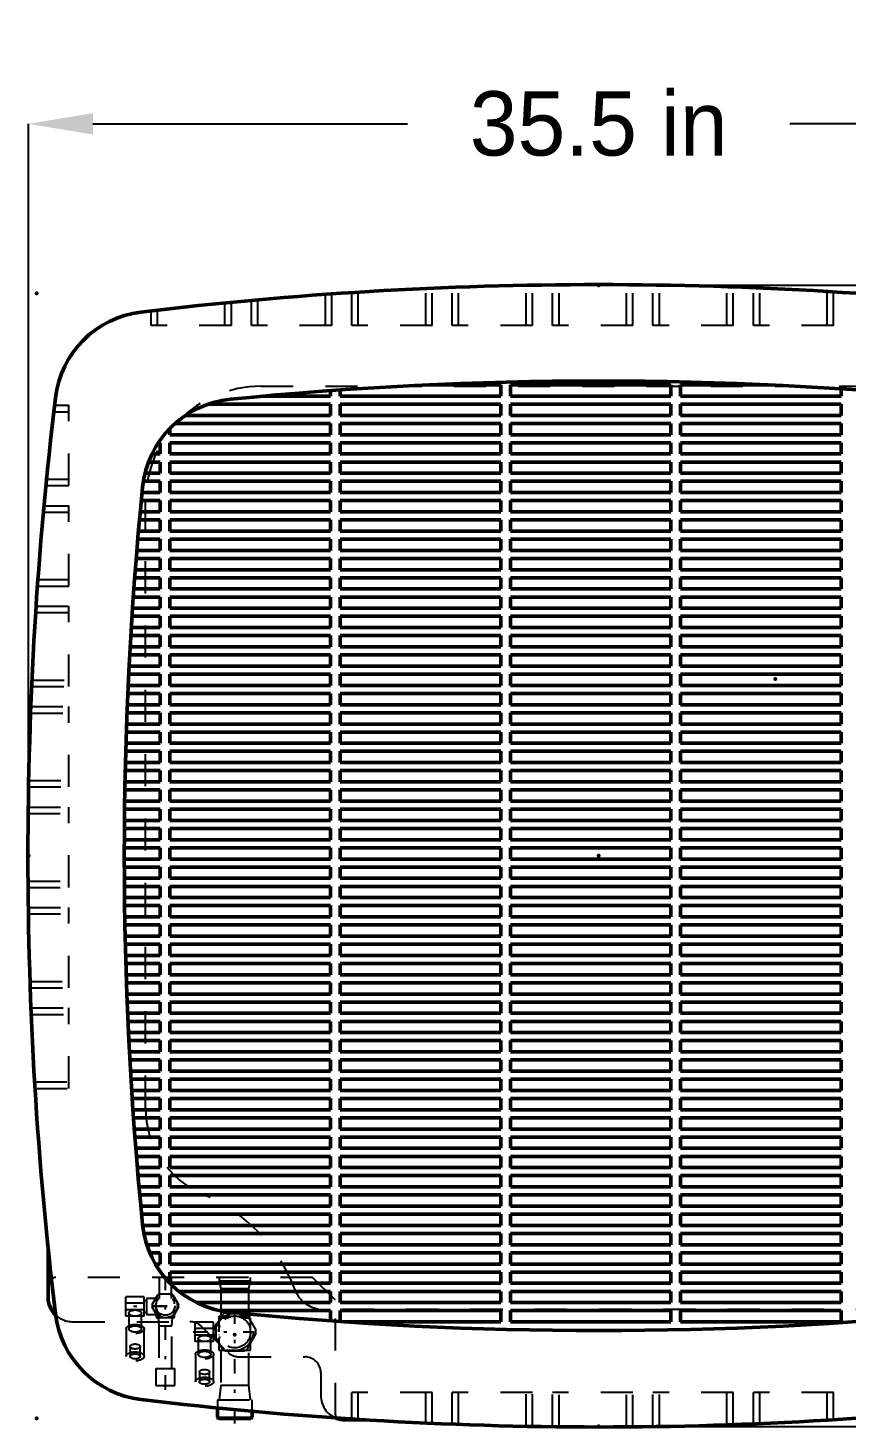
# Model space of a CAD drawing. Header units: inches. Extents: x -0.3 to 43.3, y -0.3 to 43.3.
# Drawn here: x -0.27 to 25.2, y -0.27 to 43.25 of the extents above; entities that cross this region are included whole.
import ezdxf

# ---------------------------------------------------------------- set-up
doc = ezdxf.new("R2010")
doc.units = ezdxf.units.IN
doc.header["$MEASUREMENT"] = 0
doc.linetypes.add('Center', pattern=[1.5, 0.45, -0.5, 0.05, -0.5])
doc.linetypes.add('Dashed', pattern=[2, 1, -1])
for name, color, linetype, lineweight in [('2d ConnectionPoints', 7, 'Continuous', 50), ('AM_0', 7, 'Continuous', 50), ('AM_4', 3, 'Continuous', 25), ('AM_5', 3, 'Continuous', 25), ('AM_7', 7, 'Center', 25), ('AM_9', 6, 'Dashed', 25)]:
    doc.layers.add(name, color=color, linetype=linetype, lineweight=lineweight)
doc.dimstyles.get("Standard").update_dxf_attribs({"dimtxt": 0.18, "dimasz": 0.18, "dimexe": 0.18, "dimexo": 0.0625, "dimgap": 0.09, "dimtad": 0, "dimtih": 1, "dimtoh": 1, "dimdec": 4, "dimzin": 0, "dimdsep": 46, "dimtxsty": 'Standard', "dimcen": 0.09, "dimadec": 0, "dimazin": 0, "dimtfac": 1, "dimtdec": 4, "dimtofl": 0, "dimtmove": 0, "dimatfit": 3, "dimfxl": 1, "dimtolj": 1, "dimtzin": 0, "dimarcsym": 0})

# ---------------------------------------------------------------- blocks, each defined once
blk = doc.blocks.new('*D1')
at = {"layer": 'AM_5', "color": 0, "lineweight": -2}
for p, q in [((-0.25, 17.5), (-0.25, 40.27)), ((1.75, 40.27), (11.547, 40.27)), ((33.25, 40.27), (23.453, 40.27)), ((35.25, 17.5), (35.25, 40.27))]:
    blk.add_line(p, q, dxfattribs=at)
at = {"layer": 'AM_5', "color": 0}
for points in [[(1.75, 40.603), (1.75, 39.937), (-0.25, 40.27)], [(33.25, 39.937), (33.25, 40.603), (35.25, 40.27)]]:
    blk.add_solid(points, dxfattribs=at)
at = {"layer": 'Defpoints', "color": 0}
for p in [(35.25, 40.27), (-0.25, 17.5), (35.25, 17.5)]:
    blk.add_point(p, dxfattribs=at)
at = {"layer": 'AM_5', "color": 0, "insert": (17.5, 40.27), "char_height": 2, "attachment_point": 5}
blk.add_mtext('\\A1;35.5 in', dxfattribs=at)
blk = doc.blocks.new('*D2')
at = {"layer": 'AM_5', "color": 0, "lineweight": -2}
for p, q in [((17.5, 35.25), (40.27, 35.25)), ((40.27, 33.25), (40.27, 23.453)), ((40.27, 1.75), (40.27, 11.547)), ((17.5, -0.25), (40.27, -0.25))]:
    blk.add_line(p, q, dxfattribs=at)
at = {"layer": 'AM_5', "color": 0}
for points in [[(40.603, 33.25), (39.937, 33.25), (40.27, 35.25)], [(39.937, 1.75), (40.603, 1.75), (40.27, -0.25)]]:
    blk.add_solid(points, dxfattribs=at)
at = {"layer": 'Defpoints', "color": 0}
for p in [(17.5, 35.25), (40.27, 35.25), (17.5, -0.25)]:
    blk.add_point(p, dxfattribs=at)
at = {"layer": 'AM_5', "color": 0, "insert": (40.27, 17.5), "char_height": 2, "attachment_point": 5, "rotation": 90}
blk.add_mtext('\\A1;35.5 in', dxfattribs=at)

msp = doc.modelspace()

# ---------------------------------------------------------------- linework, layer by layer
at = {"layer": '2d ConnectionPoints'}
for p in [(0, 35), (17.5, 35.25), (23, 23), (-0.25, 17.5), (17.5, 17.5), (17.5, 17.5), (6.167, 2.6), (0, 0), (17.5, -0.25)]:
    msp.add_point(p, dxfattribs=at)
at = {"layer": 'AM_0'}
for p, q in [((7.06476, 31.8), (9.15, 31.8)), ((9.15, 31.8), (9.15, 31.96929)), ((9.45, 31.99053), (9.45, 31.8)), ((9.45, 31.8), (14.45, 31.8)), ((14.45, 32.15), (12.22318, 32.15)), ((14.45, 31.8), (14.45, 32.15)), ((14.75, 32.15), (14.75, 31.8)), ((19.75, 32.15), (14.75, 32.15)), ((14.75, 31.8), (19.75, 31.8)), ((19.75, 31.8), (19.75, 32.15)), ((22.77682, 32.15), (20.05, 32.15)), ((20.05, 32.15), (20.05, 31.8)), ((20.05, 31.8), (25.05, 31.8)), ((25.05, 31.8), (25.05, 32.02421)), ((9.15, 31.55), (5.33755, 31.55)), ((9.15, 31.2), (9.15, 31.55)), ((9.45, 31.55), (9.45, 31.2)), ((14.45, 31.55), (9.45, 31.55)), ((14.45, 31.2), (14.45, 31.55)), ((14.75, 31.55), (14.75, 31.2)), ((19.75, 31.55), (14.75, 31.55)), ((19.75, 31.2), (19.75, 31.55)), ((20.05, 31.55), (20.05, 31.2)), ((25.05, 31.55), (20.05, 31.55)), ((25.05, 31.2), (25.05, 31.55)), ((9.15, 30.95), (4.31049, 30.95)), ((4.63402, 31.2), (9.15, 31.2)), ((9.15, 30.6), (9.15, 30.95)), ((9.45, 31.2), (14.45, 31.2)), ((9.45, 30.95), (9.45, 30.6)), ((14.45, 30.95), (9.45, 30.95)), ((14.45, 30.6), (14.45, 30.95)), ((14.75, 31.2), (19.75, 31.2)), ((14.75, 30.95), (14.75, 30.6)), ((19.75, 30.95), (14.75, 30.95)), ((19.75, 30.6), (19.75, 30.95)), ((20.05, 31.2), (25.05, 31.2)), ((20.05, 30.95), (20.05, 30.6)), ((25.05, 30.95), (20.05, 30.95)), ((25.05, 30.6), (25.05, 30.95)), ((4.15, 30.79705), (4.15, 30.6)), ((4.15, 30.6), (9.15, 30.6)), ((9.45, 30.6), (14.45, 30.6)), ((14.75, 30.6), (19.75, 30.6)), ((20.05, 30.6), (25.05, 30.6)), ((3.85, 30.35), (3.78935, 30.35)), ((3.85, 30), (3.85, 30.35)), ((4.15, 30.35), (4.15, 30)), ((9.15, 30.35), (4.15, 30.35)), ((9.15, 30), (9.15, 30.35)), ((9.45, 30.35), (9.45, 30)), ((14.45, 30.35), (9.45, 30.35)), ((14.45, 30), (14.45, 30.35)), ((14.75, 30.35), (14.75, 30)), ((19.75, 30.35), (14.75, 30.35)), ((19.75, 30), (19.75, 30.35)), ((20.05, 30.35), (20.05, 30)), ((25.05, 30.35), (20.05, 30.35)), ((25.05, 30), (25.05, 30.35)), ((3.85, 29.75), (3.48173, 29.75)), ((3.58969, 30), (3.85, 30)), ((3.85, 29.4), (3.85, 29.75)), ((4.15, 30), (9.15, 30)), ((4.15, 29.75), (4.15, 29.4)), ((9.15, 29.75), (4.15, 29.75)), ((9.15, 29.4), (9.15, 29.75)), ((9.45, 30), (14.45, 30)), ((9.45, 29.75), (9.45, 29.4)), ((14.45, 29.75), (9.45, 29.75)), ((14.45, 29.4), (14.45, 29.75)), ((14.75, 30), (19.75, 30)), ((14.75, 29.75), (14.75, 29.4)), ((19.75, 29.75), (14.75, 29.75)), ((19.75, 29.4), (19.75, 29.75)), ((20.05, 30), (25.05, 30)), ((20.05, 29.75), (20.05, 29.4)), ((25.05, 29.75), (20.05, 29.75)), ((25.05, 29.4), (25.05, 29.75)), ((3.37237, 29.4), (3.85, 29.4)), ((4.15, 29.4), (9.15, 29.4)), ((9.45, 29.4), (14.45, 29.4)), ((14.75, 29.4), (19.75, 29.4)), ((20.05, 29.4), (25.05, 29.4)), ((3.28132, 28.8), (3.85, 28.8)), ((3.85, 29.15), (3.32147, 29.15)), ((3.85, 28.8), (3.85, 29.15)), ((4.15, 29.15), (4.15, 28.8)), ((9.15, 29.15), (4.15, 29.15)), ((4.15, 28.8), (9.15, 28.8)), ((9.15, 28.8), (9.15, 29.15)), ((9.45, 29.15), (9.45, 28.8)), ((14.45, 29.15), (9.45, 29.15)), ((9.45, 28.8), (14.45, 28.8)), ((14.45, 28.8), (14.45, 29.15)), ((14.75, 29.15), (14.75, 28.8)), ((19.75, 29.15), (14.75, 29.15)), ((14.75, 28.8), (19.75, 28.8)), ((19.75, 28.8), (19.75, 29.15)), ((20.05, 29.15), (20.05, 28.8)), ((25.05, 29.15), (20.05, 29.15)), ((20.05, 28.8), (25.05, 28.8)), ((25.05, 28.8), (25.05, 29.15)), ((3.85, 28.55), (3.25714, 28.55)), ((3.85, 28.2), (3.85, 28.55)), ((4.15, 28.55), (4.15, 28.2)), ((9.15, 28.55), (4.15, 28.55)), ((9.15, 28.2), (9.15, 28.55)), ((9.45, 28.55), (9.45, 28.2)), ((14.45, 28.55), (9.45, 28.55)), ((14.45, 28.2), (14.45, 28.55)), ((14.75, 28.55), (14.75, 28.2)), ((19.75, 28.55), (14.75, 28.55)), ((19.75, 28.2), (19.75, 28.55)), ((20.05, 28.55), (20.05, 28.2)), ((25.05, 28.55), (20.05, 28.55)), ((25.05, 28.2), (25.05, 28.55)), ((3.85, 27.95), (3.20133, 27.95)), ((3.2242, 28.2), (3.85, 28.2)), ((3.85, 27.6), (3.85, 27.95)), ((4.15, 28.2), (9.15, 28.2)), ((4.15, 27.95), (4.15, 27.6)), ((9.15, 27.95), (4.15, 27.95)), ((9.15, 27.6), (9.15, 27.95)), ((9.45, 28.2), (14.45, 28.2)), ((9.45, 27.95), (9.45, 27.6)), ((14.45, 27.95), (9.45, 27.95)), ((14.45, 27.6), (14.45, 27.95)), ((14.75, 28.2), (19.75, 28.2)), ((14.75, 27.95), (14.75, 27.6)), ((19.75, 27.95), (14.75, 27.95)), ((19.75, 27.6), (19.75, 27.95)), ((20.05, 28.2), (25.05, 28.2)), ((20.05, 27.95), (20.05, 27.6)), ((25.05, 27.95), (20.05, 27.95)), ((25.05, 27.6), (25.05, 27.95)), ((3.17023, 27.6), (3.85, 27.6)), ((4.15, 27.6), (9.15, 27.6)), ((9.45, 27.6), (14.45, 27.6)), ((14.75, 27.6), (19.75, 27.6)), ((20.05, 27.6), (25.05, 27.6)), ((3.11939, 27), (3.85, 27)), ((3.85, 27.35), (3.14867, 27.35)), ((3.85, 27), (3.85, 27.35)), ((4.15, 27.35), (4.15, 27)), ((9.15, 27.35), (4.15, 27.35)), ((4.15, 27), (9.15, 27)), ((9.15, 27), (9.15, 27.35)), ((9.45, 27.35), (9.45, 27)), ((14.45, 27.35), (9.45, 27.35)), ((9.45, 27), (14.45, 27)), ((14.45, 27), (14.45, 27.35)), ((14.75, 27.35), (14.75, 27)), ((19.75, 27.35), (14.75, 27.35)), ((14.75, 27), (19.75, 27)), ((19.75, 27), (19.75, 27.35)), ((20.05, 27.35), (20.05, 27)), ((25.05, 27.35), (20.05, 27.35)), ((20.05, 27), (25.05, 27)), ((25.05, 27), (25.05, 27.35)), ((3.85, 26.75), (3.09914, 26.75)), ((3.85, 26.4), (3.85, 26.75)), ((4.15, 26.75), (4.15, 26.4)), ((9.15, 26.75), (4.15, 26.75)), ((9.15, 26.4), (9.15, 26.75)), ((9.45, 26.75), (9.45, 26.4)), ((14.45, 26.75), (9.45, 26.75)), ((14.45, 26.4), (14.45, 26.75)), ((14.75, 26.75), (14.75, 26.4)), ((19.75, 26.75), (14.75, 26.75)), ((19.75, 26.4), (19.75, 26.75)), ((20.05, 26.75), (20.05, 26.4)), ((25.05, 26.75), (20.05, 26.75)), ((25.05, 26.4), (25.05, 26.75)), ((3.85, 26.15), (3.05274, 26.15)), ((3.07169, 26.4), (3.85, 26.4)), ((3.85, 25.8), (3.85, 26.15)), ((4.15, 26.4), (9.15, 26.4)), ((4.15, 26.15), (4.15, 25.8)), ((9.15, 26.15), (4.15, 26.15)), ((9.15, 25.8), (9.15, 26.15)), ((9.45, 26.4), (14.45, 26.4)), ((9.45, 26.15), (9.45, 25.8)), ((14.45, 26.15), (9.45, 26.15)), ((14.45, 25.8), (14.45, 26.15)), ((14.75, 26.4), (19.75, 26.4)), ((14.75, 26.15), (14.75, 25.8)), ((19.75, 26.15), (14.75, 26.15)), ((19.75, 25.8), (19.75, 26.15)), ((20.05, 26.4), (25.05, 26.4)), ((20.05, 26.15), (20.05, 25.8)), ((25.05, 26.15), (20.05, 26.15)), ((25.05, 25.8), (25.05, 26.15)), ((3.02712, 25.8), (3.85, 25.8)), ((4.15, 25.8), (9.15, 25.8)), ((9.45, 25.8), (14.45, 25.8)), ((14.75, 25.8), (19.75, 25.8)), ((20.05, 25.8), (25.05, 25.8)), ((3.85, 25.55), (3.00947, 25.55)), ((3.85, 25.2), (3.85, 25.55)), ((4.15, 25.55), (4.15, 25.2)), ((9.15, 25.55), (4.15, 25.55)), ((9.15, 25.2), (9.15, 25.55)), ((9.45, 25.55), (9.45, 25.2)), ((14.45, 25.55), (9.45, 25.55)), ((14.45, 25.2), (14.45, 25.55)), ((14.75, 25.55), (14.75, 25.2)), ((19.75, 25.55), (14.75, 25.55)), ((19.75, 25.2), (19.75, 25.55)), ((20.05, 25.55), (20.05, 25.2)), ((25.05, 25.55), (20.05, 25.55)), ((25.05, 25.2), (25.05, 25.55)), ((3.85, 24.95), (2.96932, 24.95)), ((2.98567, 25.2), (3.85, 25.2)), ((3.85, 24.6), (3.85, 24.95)), ((4.15, 25.2), (9.15, 25.2)), ((4.15, 24.95), (4.15, 24.6)), ((9.15, 24.95), (4.15, 24.95)), ((9.15, 24.6), (9.15, 24.95)), ((9.45, 25.2), (14.45, 25.2)), ((9.45, 24.95), (9.45, 24.6)), ((14.45, 24.95), (9.45, 24.95)), ((14.45, 24.6), (14.45, 24.95)), ((14.75, 25.2), (19.75, 25.2)), ((14.75, 24.95), (14.75, 24.6)), ((19.75, 24.95), (14.75, 24.95)), ((19.75, 24.6), (19.75, 24.95)), ((20.05, 25.2), (25.05, 25.2)), ((20.05, 24.95), (20.05, 24.6)), ((25.05, 24.95), (20.05, 24.95)), ((25.05, 24.6), (25.05, 24.95)), ((2.94734, 24.6), (3.85, 24.6)), ((4.15, 24.6), (9.15, 24.6)), ((9.45, 24.6), (14.45, 24.6)), ((14.75, 24.6), (19.75, 24.6)), ((20.05, 24.6), (25.05, 24.6)), ((2.91213, 24), (3.85, 24)), ((3.85, 24.35), (2.93229, 24.35)), ((3.85, 24), (3.85, 24.35)), ((4.15, 24.35), (4.15, 24)), ((9.15, 24.35), (4.15, 24.35)), ((4.15, 24), (9.15, 24)), ((9.15, 24), (9.15, 24.35)), ((9.45, 24.35), (9.45, 24)), ((14.45, 24.35), (9.45, 24.35)), ((9.45, 24), (14.45, 24)), ((14.45, 24), (14.45, 24.35)), ((14.75, 24.35), (14.75, 24)), ((19.75, 24.35), (14.75, 24.35)), ((14.75, 24), (19.75, 24)), ((19.75, 24), (19.75, 24.35)), ((20.05, 24.35), (20.05, 24)), ((25.05, 24.35), (20.05, 24.35)), ((20.05, 24), (25.05, 24)), ((25.05, 24), (25.05, 24.35)), ((3.85, 23.75), (2.89838, 23.75)), ((3.85, 23.4), (3.85, 23.75)), ((4.15, 23.75), (4.15, 23.4)), ((9.15, 23.75), (4.15, 23.75)), ((9.15, 23.4), (9.15, 23.75)), ((9.45, 23.75), (9.45, 23.4)), ((14.45, 23.75), (9.45, 23.75)), ((14.45, 23.4), (14.45, 23.75)), ((14.75, 23.75), (14.75, 23.4)), ((19.75, 23.75), (14.75, 23.75)), ((19.75, 23.4), (19.75, 23.75)), ((20.05, 23.75), (20.05, 23.4)), ((25.05, 23.75), (20.05, 23.75)), ((25.05, 23.4), (25.05, 23.75)), ((3.85, 23.15), (2.86758, 23.15)), ((2.88004, 23.4), (3.85, 23.4)), ((3.85, 22.8), (3.85, 23.15)), ((4.15, 23.4), (9.15, 23.4)), ((4.15, 23.15), (4.15, 22.8)), ((9.15, 23.15), (4.15, 23.15)), ((9.15, 22.8), (9.15, 23.15)), ((9.45, 23.4), (14.45, 23.4)), ((9.45, 23.15), (9.45, 22.8)), ((14.45, 23.15), (9.45, 23.15)), ((14.45, 22.8), (14.45, 23.15)), ((14.75, 23.4), (19.75, 23.4)), ((14.75, 23.15), (14.75, 22.8)), ((19.75, 23.15), (14.75, 23.15)), ((19.75, 22.8), (19.75, 23.15)), ((20.05, 23.4), (25.05, 23.4)), ((20.05, 23.15), (20.05, 22.8)), ((25.05, 23.15), (20.05, 23.15)), ((25.05, 22.8), (25.05, 23.15)), ((2.85106, 22.8), (3.85, 22.8)), ((4.15, 22.8), (9.15, 22.8)), ((9.45, 22.8), (14.45, 22.8)), ((14.75, 22.8), (19.75, 22.8)), ((20.05, 22.8), (25.05, 22.8)), ((2.82519, 22.2), (3.85, 22.2)), ((3.85, 22.55), (2.8399, 22.55)), ((3.85, 22.2), (3.85, 22.55)), ((4.15, 22.55), (4.15, 22.2)), ((9.15, 22.55), (4.15, 22.55)), ((4.15, 22.2), (9.15, 22.2)), ((9.15, 22.2), (9.15, 22.55)), ((9.45, 22.55), (9.45, 22.2)), ((14.45, 22.55), (9.45, 22.55)), ((9.45, 22.2), (14.45, 22.2)), ((14.45, 22.2), (14.45, 22.55)), ((14.75, 22.55), (14.75, 22.2)), ((19.75, 22.55), (14.75, 22.55)), ((14.75, 22.2), (19.75, 22.2)), ((19.75, 22.2), (19.75, 22.55)), ((20.05, 22.55), (20.05, 22.2)), ((25.05, 22.55), (20.05, 22.55)), ((20.05, 22.2), (25.05, 22.2)), ((25.05, 22.2), (25.05, 22.55)), ((3.85, 21.95), (2.81533, 21.95)), ((3.85, 21.6), (3.85, 21.95)), ((4.15, 21.95), (4.15, 21.6)), ((9.15, 21.95), (4.15, 21.95)), ((9.15, 21.6), (9.15, 21.95)), ((9.45, 21.95), (9.45, 21.6)), ((14.45, 21.95), (9.45, 21.95)), ((14.45, 21.6), (14.45, 21.95)), ((14.75, 21.95), (14.75, 21.6)), ((19.75, 21.95), (14.75, 21.95)), ((19.75, 21.6), (19.75, 21.95)), ((20.05, 21.95), (20.05, 21.6)), ((25.05, 21.95), (20.05, 21.95)), ((25.05, 21.6), (25.05, 21.95)), ((3.85, 21.35), (2.79386, 21.35)), ((2.80243, 21.6), (3.85, 21.6)), ((3.85, 21), (3.85, 21.35)), ((4.15, 21.6), (9.15, 21.6)), ((4.15, 21.35), (4.15, 21)), ((9.15, 21.35), (4.15, 21.35)), ((9.15, 21), (9.15, 21.35)), ((9.45, 21.6), (14.45, 21.6)), ((9.45, 21.35), (9.45, 21)), ((14.45, 21.35), (9.45, 21.35)), ((14.45, 21), (14.45, 21.35)), ((14.75, 21.6), (19.75, 21.6)), ((14.75, 21.35), (14.75, 21)), ((19.75, 21.35), (14.75, 21.35)), ((19.75, 21), (19.75, 21.35)), ((20.05, 21.6), (25.05, 21.6)), ((20.05, 21.35), (20.05, 21)), ((25.05, 21.35), (20.05, 21.35)), ((25.05, 21), (25.05, 21.35)), ((2.78278, 21), (3.85, 21)), ((4.15, 21), (9.15, 21)), ((9.45, 21), (14.45, 21)), ((14.75, 21), (19.75, 21)), ((20.05, 21), (25.05, 21)), ((3.85, 20.75), (2.77551, 20.75)), ((3.85, 20.4), (3.85, 20.75)), ((4.15, 20.75), (4.15, 20.4)), ((9.15, 20.75), (4.15, 20.75)), ((9.15, 20.4), (9.15, 20.75)), ((9.45, 20.75), (9.45, 20.4)), ((14.45, 20.75), (9.45, 20.75)), ((14.45, 20.4), (14.45, 20.75)), ((14.75, 20.75), (14.75, 20.4)), ((19.75, 20.75), (14.75, 20.75)), ((19.75, 20.4), (19.75, 20.75)), ((20.05, 20.75), (20.05, 20.4)), ((25.05, 20.75), (20.05, 20.75)), ((25.05, 20.4), (25.05, 20.75)), ((3.85, 20.15), (2.76025, 20.15)), ((2.76623, 20.4), (3.85, 20.4)), ((3.85, 19.8), (3.85, 20.15)), ((4.15, 20.4), (9.15, 20.4)), ((4.15, 20.15), (4.15, 19.8)), ((9.15, 20.15), (4.15, 20.15)), ((9.15, 19.8), (9.15, 20.15)), ((9.45, 20.4), (14.45, 20.4)), ((9.45, 20.15), (9.45, 19.8)), ((14.45, 20.15), (9.45, 20.15)), ((14.45, 19.8), (14.45, 20.15)), ((14.75, 20.4), (19.75, 20.4)), ((14.75, 20.15), (14.75, 19.8)), ((19.75, 20.15), (14.75, 20.15)), ((19.75, 19.8), (19.75, 20.15)), ((20.05, 20.4), (25.05, 20.4)), ((20.05, 20.15), (20.05, 19.8)), ((25.05, 20.15), (20.05, 20.15)), ((25.05, 19.8), (25.05, 20.15)), ((2.75279, 19.8), (3.85, 19.8)), ((4.15, 19.8), (9.15, 19.8)), ((9.45, 19.8), (14.45, 19.8)), ((14.75, 19.8), (19.75, 19.8)), ((20.05, 19.8), (25.05, 19.8)), ((2.74245, 19.2), (3.85, 19.2)), ((3.85, 19.55), (2.7481, 19.55)), ((3.85, 19.2), (3.85, 19.55)), ((4.15, 19.55), (4.15, 19.2)), ((9.15, 19.55), (4.15, 19.55)), ((4.15, 19.2), (9.15, 19.2)), ((9.15, 19.2), (9.15, 19.55)), ((9.45, 19.55), (9.45, 19.2)), ((14.45, 19.55), (9.45, 19.55)), ((9.45, 19.2), (14.45, 19.2)), ((14.45, 19.2), (14.45, 19.55)), ((14.75, 19.55), (14.75, 19.2)), ((19.75, 19.55), (14.75, 19.55)), ((14.75, 19.2), (19.75, 19.2)), ((19.75, 19.2), (19.75, 19.55)), ((20.05, 19.55), (20.05, 19.2)), ((25.05, 19.55), (20.05, 19.55)), ((20.05, 19.2), (25.05, 19.2)), ((25.05, 19.2), (25.05, 19.55)), ((3.85, 18.95), (2.73906, 18.95)), ((3.85, 18.6), (3.85, 18.95)), ((4.15, 18.95), (4.15, 18.6)), ((9.15, 18.95), (4.15, 18.95)), ((9.15, 18.6), (9.15, 18.95)), ((9.45, 18.95), (9.45, 18.6)), ((14.45, 18.95), (9.45, 18.95)), ((14.45, 18.6), (14.45, 18.95)), ((14.75, 18.95), (14.75, 18.6)), ((19.75, 18.95), (14.75, 18.95)), ((19.75, 18.6), (19.75, 18.95)), ((20.05, 18.95), (20.05, 18.6)), ((25.05, 18.95), (20.05, 18.95)), ((25.05, 18.6), (25.05, 18.95)), ((3.85, 18.35), (2.73311, 18.35)), ((2.73521, 18.6), (3.85, 18.6)), ((3.85, 18), (3.85, 18.35)), ((4.15, 18.6), (9.15, 18.6)), ((4.15, 18.35), (4.15, 18)), ((9.15, 18.35), (4.15, 18.35)), ((9.15, 18), (9.15, 18.35)), ((9.45, 18.6), (14.45, 18.6)), ((9.45, 18.35), (9.45, 18)), ((14.45, 18.35), (9.45, 18.35)), ((14.45, 18), (14.45, 18.35)), ((14.75, 18.6), (19.75, 18.6)), ((14.75, 18.35), (14.75, 18)), ((19.75, 18.35), (14.75, 18.35)), ((19.75, 18), (19.75, 18.35)), ((20.05, 18.6), (25.05, 18.6)), ((20.05, 18.35), (20.05, 18)), ((25.05, 18.35), (20.05, 18.35)), ((25.05, 18), (25.05, 18.35)), ((2.73108, 18), (3.85, 18)), ((4.15, 18), (9.15, 18)), ((9.45, 18), (14.45, 18)), ((14.75, 18), (19.75, 18)), ((20.05, 18), (25.05, 18)), ((3.85, 17.75), (2.73027, 17.75)), ((3.85, 17.4), (3.85, 17.75)), ((4.15, 17.75), (4.15, 17.4)), ((9.15, 17.75), (4.15, 17.75)), ((9.15, 17.4), (9.15, 17.75)), ((9.45, 17.75), (9.45, 17.4)), ((14.45, 17.75), (9.45, 17.75)), ((14.45, 17.4), (14.45, 17.75)), ((14.75, 17.75), (14.75, 17.4)), ((19.75, 17.75), (14.75, 17.75)), ((19.75, 17.4), (19.75, 17.75)), ((20.05, 17.75), (20.05, 17.4)), ((25.05, 17.75), (20.05, 17.75)), ((25.05, 17.4), (25.05, 17.75)), ((2.73004, 17.4), (3.85, 17.4)), ((3.85, 17.15), (2.73053, 17.15)), ((3.85, 16.8), (3.85, 17.15)), ((4.15, 17.4), (9.15, 17.4)), ((4.15, 17.15), (4.15, 16.8)), ((9.15, 17.15), (4.15, 17.15)), ((9.15, 16.8), (9.15, 17.15)), ((9.45, 17.4), (14.45, 17.4)), ((9.45, 17.15), (9.45, 16.8)), ((14.45, 17.15), (9.45, 17.15)), ((14.45, 16.8), (14.45, 17.15)), ((14.75, 17.4), (19.75, 17.4)), ((14.75, 17.15), (14.75, 16.8)), ((19.75, 17.15), (14.75, 17.15)), ((19.75, 16.8), (19.75, 17.15)), ((20.05, 17.4), (25.05, 17.4)), ((20.05, 17.15), (20.05, 16.8)), ((25.05, 17.15), (20.05, 17.15)), ((25.05, 16.8), (25.05, 17.15)), ((2.73211, 16.8), (3.85, 16.8)), ((3.85, 16.55), (2.73389, 16.55)), ((3.85, 16.2), (3.85, 16.55)), ((4.15, 16.8), (9.15, 16.8)), ((4.15, 16.55), (4.15, 16.2)), ((9.15, 16.55), (4.15, 16.55)), ((9.15, 16.2), (9.15, 16.55)), ((9.45, 16.8), (14.45, 16.8)), ((9.45, 16.55), (9.45, 16.2)), ((14.45, 16.55), (9.45, 16.55)), ((14.45, 16.2), (14.45, 16.55)), ((14.75, 16.8), (19.75, 16.8)), ((19.75, 16.55), (14.75, 16.55)), ((14.75, 16.55), (14.75, 16.2)), ((19.75, 16.2), (19.75, 16.55)), ((20.05, 16.8), (25.05, 16.8)), ((20.05, 16.55), (20.05, 16.2)), ((25.05, 16.55), (20.05, 16.55)), ((25.05, 16.2), (25.05, 16.55)), ((2.73728, 16.2), (3.85, 16.2)), ((4.15, 16.2), (9.15, 16.2)), ((9.45, 16.2), (14.45, 16.2)), ((14.75, 16.2), (19.75, 16.2)), ((20.05, 16.2), (25.05, 16.2)), ((3.85, 15.95), (2.74035, 15.95)), ((3.85, 15.6), (3.85, 15.95)), ((4.15, 15.95), (4.15, 15.6)), ((9.15, 15.95), (4.15, 15.95)), ((9.15, 15.6), (9.15, 15.95)), ((9.45, 15.95), (9.45, 15.6)), ((14.45, 15.95), (9.45, 15.95)), ((14.45, 15.6), (14.45, 15.95)), ((19.75, 15.95), (14.75, 15.95)), ((14.75, 15.95), (14.75, 15.6)), ((19.75, 15.6), (19.75, 15.95)), ((20.05, 15.95), (20.05, 15.6)), ((25.05, 15.95), (20.05, 15.95)), ((25.05, 15.6), (25.05, 15.95)), ((2.74555, 15.6), (3.85, 15.6)), ((3.85, 15.35), (2.74991, 15.35)), ((3.85, 15), (3.85, 15.35)), ((4.15, 15.6), (9.15, 15.6)), ((4.15, 15.35), (4.15, 15)), ((9.15, 15.35), (4.15, 15.35)), ((9.15, 15), (9.15, 15.35)), ((9.45, 15.6), (14.45, 15.6)), ((9.45, 15.35), (9.45, 15)), ((14.45, 15.35), (9.45, 15.35)), ((14.45, 15), (14.45, 15.35)), ((14.75, 15.6), (19.75, 15.6)), ((19.75, 15.35), (14.75, 15.35)), ((14.75, 15.35), (14.75, 15)), ((19.75, 15), (19.75, 15.35)), ((20.05, 15.6), (25.05, 15.6)), ((20.05, 15.35), (20.05, 15)), ((25.05, 15.35), (20.05, 15.35)), ((25.05, 15), (25.05, 15.35)), ((2.75692, 15), (3.85, 15)), ((4.15, 15), (9.15, 15)), ((9.45, 15), (14.45, 15)), ((14.75, 15), (19.75, 15)), ((20.05, 15), (25.05, 15)), ((3.85, 14.75), (2.76258, 14.75)), ((2.7714, 14.4), (3.85, 14.4)), ((3.85, 14.4), (3.85, 14.75)), ((4.15, 14.75), (4.15, 14.4)), ((9.15, 14.75), (4.15, 14.75)), ((4.15, 14.4), (9.15, 14.4)), ((9.15, 14.4), (9.15, 14.75)), ((9.45, 14.75), (9.45, 14.4)), ((14.45, 14.75), (9.45, 14.75)), ((9.45, 14.4), (14.45, 14.4)), ((14.45, 14.4), (14.45, 14.75)), ((19.75, 14.75), (14.75, 14.75)), ((14.75, 14.75), (14.75, 14.4)), ((14.75, 14.4), (19.75, 14.4)), ((19.75, 14.4), (19.75, 14.75)), ((20.05, 14.75), (20.05, 14.4)), ((25.05, 14.75), (20.05, 14.75)), ((20.05, 14.4), (25.05, 14.4)), ((25.05, 14.4), (25.05, 14.75)), ((3.85, 14.15), (2.77835, 14.15)), ((3.85, 13.8), (3.85, 14.15)), ((4.15, 14.15), (4.15, 13.8)), ((9.15, 14.15), (4.15, 14.15)), ((9.15, 13.8), (9.15, 14.15)), ((9.45, 14.15), (9.45, 13.8)), ((14.45, 14.15), (9.45, 14.15)), ((14.45, 13.8), (14.45, 14.15)), ((19.75, 14.15), (14.75, 14.15)), ((14.75, 14.15), (14.75, 13.8)), ((19.75, 13.8), (19.75, 14.15)), ((20.05, 14.15), (20.05, 13.8)), ((25.05, 14.15), (20.05, 14.15)), ((25.05, 13.8), (25.05, 14.15)), ((2.78898, 13.8), (3.85, 13.8)), ((3.85, 13.55), (2.79723, 13.55)), ((3.85, 13.2), (3.85, 13.55)), ((4.15, 13.8), (9.15, 13.8)), ((4.15, 13.55), (4.15, 13.2)), ((9.15, 13.55), (4.15, 13.55)), ((9.15, 13.2), (9.15, 13.55)), ((9.45, 13.8), (14.45, 13.8)), ((9.45, 13.55), (9.45, 13.2)), ((14.45, 13.55), (9.45, 13.55)), ((14.45, 13.2), (14.45, 13.55)), ((14.75, 13.8), (19.75, 13.8)), ((19.75, 13.55), (14.75, 13.55)), ((14.75, 13.55), (14.75, 13.2)), ((19.75, 13.2), (19.75, 13.55)), ((20.05, 13.8), (25.05, 13.8)), ((20.05, 13.55), (20.05, 13.2)), ((25.05, 13.55), (20.05, 13.55)), ((25.05, 13.2), (25.05, 13.55)), ((2.80967, 13.2), (3.85, 13.2)), ((4.15, 13.2), (9.15, 13.2)), ((9.45, 13.2), (14.45, 13.2)), ((14.75, 13.2), (19.75, 13.2)), ((20.05, 13.2), (25.05, 13.2)), ((3.85, 12.95), (2.81921, 12.95)), ((3.85, 12.6), (3.85, 12.95)), ((4.15, 12.95), (4.15, 12.6)), ((9.15, 12.95), (4.15, 12.95)), ((9.15, 12.6), (9.15, 12.95)), ((9.45, 12.95), (9.45, 12.6)), ((14.45, 12.95), (9.45, 12.95)), ((14.45, 12.6), (14.45, 12.95)), ((19.75, 12.95), (14.75, 12.95)), ((14.75, 12.95), (14.75, 12.6)), ((19.75, 12.6), (19.75, 12.95)), ((20.05, 12.95), (20.05, 12.6)), ((25.05, 12.95), (20.05, 12.95)), ((25.05, 12.6), (25.05, 12.95)), ((2.83347, 12.6), (3.85, 12.6)), ((3.85, 12.35), (2.8443, 12.35)), ((3.85, 12), (3.85, 12.35)), ((4.15, 12.6), (9.15, 12.6)), ((4.15, 12.35), (4.15, 12)), ((9.15, 12.35), (4.15, 12.35)), ((9.15, 12), (9.15, 12.35)), ((9.45, 12.6), (14.45, 12.6)), ((9.45, 12.35), (9.45, 12)), ((14.45, 12.35), (9.45, 12.35)), ((14.45, 12), (14.45, 12.35)), ((14.75, 12.6), (19.75, 12.6)), ((19.75, 12.35), (14.75, 12.35)), ((14.75, 12.35), (14.75, 12)), ((19.75, 12), (19.75, 12.35)), ((20.05, 12.6), (25.05, 12.6)), ((20.05, 12.35), (20.05, 12)), ((25.05, 12.35), (20.05, 12.35)), ((25.05, 12), (25.05, 12.35)), ((2.86037, 12), (3.85, 12)), ((4.15, 12), (9.15, 12)), ((9.45, 12), (14.45, 12)), ((14.75, 12), (19.75, 12)), ((20.05, 12), (25.05, 12)), ((3.85, 11.75), (2.8725, 11.75)), ((2.89039, 11.4), (3.85, 11.4)), ((3.85, 11.4), (3.85, 11.75)), ((4.15, 11.75), (4.15, 11.4)), ((9.15, 11.75), (4.15, 11.75)), ((4.15, 11.4), (9.15, 11.4)), ((9.15, 11.4), (9.15, 11.75)), ((9.45, 11.75), (9.45, 11.4)), ((14.45, 11.75), (9.45, 11.75)), ((9.45, 11.4), (14.45, 11.4)), ((14.45, 11.4), (14.45, 11.75)), ((19.75, 11.75), (14.75, 11.75)), ((14.75, 11.75), (14.75, 11.4)), ((14.75, 11.4), (19.75, 11.4)), ((19.75, 11.4), (19.75, 11.75)), ((20.05, 11.75), (20.05, 11.4)), ((25.05, 11.75), (20.05, 11.75)), ((20.05, 11.4), (25.05, 11.4)), ((25.05, 11.4), (25.05, 11.75)), ((3.85, 11.15), (2.90381, 11.15)), ((3.85, 10.8), (3.85, 11.15)), ((4.15, 11.15), (4.15, 10.8)), ((9.15, 11.15), (4.15, 11.15)), ((9.15, 10.8), (9.15, 11.15)), ((9.45, 11.15), (9.45, 10.8)), ((14.45, 11.15), (9.45, 11.15)), ((14.45, 10.8), (14.45, 11.15)), ((19.75, 11.15), (14.75, 11.15)), ((14.75, 11.15), (14.75, 10.8)), ((19.75, 10.8), (19.75, 11.15)), ((20.05, 11.15), (20.05, 10.8)), ((25.05, 11.15), (20.05, 11.15)), ((25.05, 10.8), (25.05, 11.15)), ((2.92352, 10.8), (3.85, 10.8)), ((3.85, 10.55), (2.93824, 10.55)), ((3.85, 10.2), (3.85, 10.55)), ((4.15, 10.8), (9.15, 10.8)), ((4.15, 10.55), (4.15, 10.2)), ((9.15, 10.55), (4.15, 10.55)), ((9.15, 10.2), (9.15, 10.55)), ((9.45, 10.8), (14.45, 10.8)), ((9.45, 10.55), (9.45, 10.2)), ((14.45, 10.55), (9.45, 10.55)), ((14.45, 10.2), (14.45, 10.55)), ((14.75, 10.8), (19.75, 10.8)), ((19.75, 10.55), (14.75, 10.55)), ((14.75, 10.55), (14.75, 10.2)), ((19.75, 10.2), (19.75, 10.55)), ((20.05, 10.8), (25.05, 10.8)), ((20.05, 10.55), (20.05, 10.2)), ((25.05, 10.55), (20.05, 10.55)), ((25.05, 10.2), (25.05, 10.55)), ((2.95977, 10.2), (3.85, 10.2)), ((4.15, 10.2), (9.15, 10.2)), ((9.45, 10.2), (14.45, 10.2)), ((14.75, 10.2), (19.75, 10.2)), ((20.05, 10.2), (25.05, 10.2)), ((3.85, 9.95), (2.97579, 9.95)), ((2.99914, 9.6), (3.85, 9.6)), ((3.85, 9.6), (3.85, 9.95)), ((4.15, 9.95), (4.15, 9.6)), ((9.15, 9.95), (4.15, 9.95)), ((4.15, 9.6), (9.15, 9.6)), ((9.15, 9.6), (9.15, 9.95)), ((9.45, 9.95), (9.45, 9.6)), ((14.45, 9.95), (9.45, 9.95)), ((9.45, 9.6), (14.45, 9.6)), ((14.45, 9.6), (14.45, 9.95)), ((19.75, 9.95), (14.75, 9.95)), ((14.75, 9.95), (14.75, 9.6)), ((14.75, 9.6), (19.75, 9.6)), ((19.75, 9.6), (19.75, 9.95)), ((20.05, 9.95), (20.05, 9.6)), ((25.05, 9.95), (20.05, 9.95)), ((20.05, 9.6), (25.05, 9.6)), ((25.05, 9.6), (25.05, 9.95)), ((3.85, 9.35), (3.01646, 9.35)), ((3.85, 9), (3.85, 9.35)), ((4.15, 9.35), (4.15, 9)), ((9.15, 9.35), (4.15, 9.35)), ((9.15, 9), (9.15, 9.35)), ((9.45, 9.35), (9.45, 9)), ((14.45, 9.35), (9.45, 9.35)), ((14.45, 9), (14.45, 9.35)), ((19.75, 9.35), (14.75, 9.35)), ((14.75, 9.35), (14.75, 9)), ((19.75, 9), (19.75, 9.35)), ((20.05, 9.35), (20.05, 9)), ((25.05, 9.35), (20.05, 9.35)), ((25.05, 9), (25.05, 9.35)), ((3.04163, 9), (3.85, 9)), ((3.85, 8.75), (3.06025, 8.75)), ((3.85, 8.4), (3.85, 8.75)), ((4.15, 9), (9.15, 9)), ((4.15, 8.75), (4.15, 8.4)), ((9.15, 8.75), (4.15, 8.75)), ((9.15, 8.4), (9.15, 8.75)), ((9.45, 9), (14.45, 9)), ((9.45, 8.75), (9.45, 8.4)), ((14.45, 8.75), (9.45, 8.75)), ((14.45, 8.4), (14.45, 8.75)), ((14.75, 9), (19.75, 9)), ((14.75, 8.75), (14.75, 8.4)), ((19.75, 8.75), (14.75, 8.75)), ((19.75, 8.4), (19.75, 8.75)), ((20.05, 9), (25.05, 9)), ((20.05, 8.75), (20.05, 8.4)), ((25.05, 8.75), (20.05, 8.75)), ((25.05, 8.4), (25.05, 8.75)), ((3.08724, 8.4), (3.85, 8.4)), ((4.15, 8.4), (9.15, 8.4)), ((9.45, 8.4), (14.45, 8.4)), ((14.75, 8.4), (19.75, 8.4)), ((20.05, 8.4), (25.05, 8.4)), ((3.85, 8.15), (3.10717, 8.15)), ((3.85, 7.8), (3.85, 8.15)), ((4.15, 8.15), (4.15, 7.8)), ((9.15, 8.15), (4.15, 8.15)), ((9.15, 7.8), (9.15, 8.15)), ((9.45, 8.15), (9.45, 7.8)), ((14.45, 8.15), (9.45, 8.15)), ((14.45, 7.8), (14.45, 8.15)), ((14.75, 8.15), (14.75, 7.8)), ((19.75, 8.15), (14.75, 8.15)), ((19.75, 7.8), (19.75, 8.15)), ((20.05, 8.15), (20.05, 7.8)), ((25.05, 8.15), (20.05, 8.15)), ((25.05, 7.8), (25.05, 8.15)), ((3.13599, 7.8), (3.85, 7.8)), ((3.85, 7.55), (3.15723, 7.55)), ((3.85, 7.2), (3.85, 7.55)), ((4.15, 7.8), (9.15, 7.8)), ((4.15, 7.55), (4.15, 7.2)), ((9.15, 7.55), (4.15, 7.55)), ((9.15, 7.2), (9.15, 7.55)), ((9.45, 7.8), (14.45, 7.8)), ((9.45, 7.55), (9.45, 7.2)), ((14.45, 7.55), (9.45, 7.55)), ((14.45, 7.2), (14.45, 7.55)), ((14.75, 7.8), (19.75, 7.8)), ((14.75, 7.55), (14.75, 7.2)), ((19.75, 7.55), (14.75, 7.55)), ((19.75, 7.2), (19.75, 7.55)), ((20.05, 7.8), (25.05, 7.8)), ((20.05, 7.55), (20.05, 7.2)), ((25.05, 7.55), (20.05, 7.55)), ((25.05, 7.2), (25.05, 7.55)), ((3.18787, 7.2), (3.85, 7.2)), ((4.15, 7.2), (9.15, 7.2)), ((9.45, 7.2), (14.45, 7.2)), ((14.75, 7.2), (19.75, 7.2)), ((20.05, 7.2), (25.05, 7.2)), ((3.85, 6.95), (3.21042, 6.95)), ((3.24289, 6.6), (3.85, 6.6)), ((3.85, 6.6), (3.85, 6.95)), ((4.15, 6.95), (4.15, 6.6)), ((9.15, 6.95), (4.15, 6.95)), ((4.15, 6.6), (9.15, 6.6)), ((9.15, 6.6), (9.15, 6.95)), ((9.45, 6.95), (9.45, 6.6)), ((14.45, 6.95), (9.45, 6.95)), ((9.45, 6.6), (14.45, 6.6)), ((14.45, 6.6), (14.45, 6.95)), ((14.75, 6.95), (14.75, 6.6)), ((19.75, 6.95), (14.75, 6.95)), ((14.75, 6.6), (19.75, 6.6)), ((19.75, 6.6), (19.75, 6.95)), ((20.05, 6.95), (20.05, 6.6)), ((25.05, 6.95), (20.05, 6.95)), ((20.05, 6.6), (25.05, 6.6)), ((25.05, 6.6), (25.05, 6.95)), ((3.85, 6.35), (3.26674, 6.35)), ((3.85, 6), (3.85, 6.35)), ((4.15, 6.35), (4.15, 6)), ((9.15, 6.35), (4.15, 6.35)), ((9.15, 6), (9.15, 6.35)), ((9.45, 6.35), (9.45, 6)), ((14.45, 6.35), (9.45, 6.35)), ((14.45, 6), (14.45, 6.35)), ((14.75, 6.35), (14.75, 6)), ((19.75, 6.35), (14.75, 6.35)), ((19.75, 6), (19.75, 6.35)), ((20.05, 6.35), (20.05, 6)), ((25.05, 6.35), (20.05, 6.35)), ((25.05, 6), (25.05, 6.35)), ((3.30122, 6), (3.85, 6)), ((3.85, 5.75), (3.33922, 5.75)), ((3.85, 5.4), (3.85, 5.75)), ((4.15, 6), (9.15, 6)), ((4.15, 5.75), (4.15, 5.4)), ((9.15, 5.75), (4.15, 5.75)), ((9.15, 5.4), (9.15, 5.75)), ((9.45, 6), (14.45, 6)), ((9.45, 5.75), (9.45, 5.4)), ((14.45, 5.75), (9.45, 5.75)), ((14.45, 5.4), (14.45, 5.75)), ((14.75, 6), (19.75, 6)), ((14.75, 5.75), (14.75, 5.4)), ((19.75, 5.75), (14.75, 5.75)), ((19.75, 5.4), (19.75, 5.75)), ((20.05, 6), (25.05, 6)), ((20.05, 5.75), (20.05, 5.4)), ((25.05, 5.75), (20.05, 5.75)), ((25.05, 5.4), (25.05, 5.75)), ((0.35894, 5.27736), (0.35894, 3.765)), ((3.42919, 5.4), (3.85, 5.4)), ((4.15, 5.4), (9.15, 5.4)), ((9.45, 5.4), (14.45, 5.4)), ((14.75, 5.4), (19.75, 5.4)), ((20.05, 5.4), (25.05, 5.4)), ((3.85, 5.15), (3.52175, 5.15)), ((3.69624, 4.8), (3.85, 4.8)), ((3.85, 4.8), (3.85, 5.15)), ((4.15, 5.15), (4.15, 4.8)), ((9.15, 5.15), (4.15, 5.15)), ((4.15, 4.8), (9.15, 4.8)), ((9.15, 4.8), (9.15, 5.15)), ((9.45, 5.15), (9.45, 4.8)), ((14.45, 5.15), (9.45, 5.15)), ((9.45, 4.8), (14.45, 4.8)), ((14.45, 4.8), (14.45, 5.15)), ((14.75, 5.15), (14.75, 4.8)), ((19.75, 5.15), (14.75, 5.15)), ((14.75, 4.8), (19.75, 4.8)), ((19.75, 4.8), (19.75, 5.15)), ((20.05, 5.15), (20.05, 4.8)), ((25.05, 5.15), (20.05, 5.15)), ((20.05, 4.8), (25.05, 4.8)), ((25.05, 4.8), (25.05, 5.15)), ((4.15, 4.55), (4.15, 4.20295)), ((9.15, 4.55), (4.15, 4.55)), ((9.15, 4.2), (9.15, 4.55)), ((9.45, 4.55), (9.45, 4.2)), ((14.45, 4.55), (9.45, 4.55)), ((14.45, 4.2), (14.45, 4.55)), ((14.75, 4.55), (14.75, 4.2)), ((19.75, 4.55), (14.75, 4.55)), ((19.75, 4.2), (19.75, 4.55)), ((20.05, 4.55), (20.05, 4.2)), ((25.05, 4.55), (20.05, 4.55)), ((25.05, 4.2), (25.05, 4.55)), ((4.15288, 4.2), (9.15, 4.2)), ((9.15, 3.95), (4.42934, 3.95)), ((9.15, 3.6), (9.15, 3.95)), ((9.45, 4.2), (14.45, 4.2)), ((9.45, 3.95), (9.45, 3.6)), ((14.45, 3.95), (9.45, 3.95)), ((14.45, 3.6), (14.45, 3.95)), ((14.75, 4.2), (19.75, 4.2)), ((14.75, 3.95), (14.75, 3.6)), ((19.75, 3.95), (14.75, 3.95)), ((19.75, 3.6), (19.75, 3.95)), ((20.05, 4.2), (25.05, 4.2)), ((20.05, 3.95), (20.05, 3.6)), ((25.05, 3.95), (20.05, 3.95)), ((25.05, 3.6), (25.05, 3.95)), ((4.979, 3.6), (9.15, 3.6)), ((9.45, 3.6), (14.45, 3.6)), ((14.75, 3.6), (19.75, 3.6)), ((20.05, 3.6), (25.05, 3.6)), ((9.15, 3.35), (5.69714, 3.35)), ((9.15, 3.03071), (9.15, 3.35)), ((9.45, 3.35), (9.45, 3.00947)), ((14.45, 3.35), (9.45, 3.35)), ((14.45, 3), (14.45, 3.35)), ((14.75, 3.35), (14.75, 3)), ((19.75, 3.35), (14.75, 3.35)), ((19.75, 3), (19.75, 3.35)), ((20.05, 3.35), (20.05, 3)), ((25.05, 3.35), (20.05, 3.35)), ((25.05, 3), (25.05, 3.35)), ((9.58733, 3), (14.45, 3)), ((14.75, 3), (19.75, 3)), ((20.05, 3), (25.05, 3)), ((5.6285, 0.32323), (5.6285, 0.038)), ((5.6665, 0), (6.6675, 0)), ((6.7055, 0.038), (6.7055, 0.22027)), ((9.606, -0.04842), (10.23902, -0.04842))]:
    msp.add_line(p, q, dxfattribs=at)
for centre, radius, start, end in [((17.5, -83.81), 119.08, 83.1265578, 96.8734414), ((3.61392, 31.38608), 3.05, 96.873406, 173.12656), ((17.5, -83.81), 116.08, 84.3301049, 95.6698951), ((118.81, 17.5), 119.08, 173.1265578, 186.8734414), ((6.33299, 28.66701), 3.05, 95.669895, 174.330105), ((118.81, 17.5), 116.08, 174.3301049, 185.6698951), ((6.33299, 6.33299), 3.05, 185.669895, 264.330105), ((1.11894, 3.765), 0.76, 180, 225.84175), ((3.61392, 3.61392), 3.05, 186.873406, 263.126556), ((17.5, 118.81), 116.08, 264.3301049, 275.6698951), ((17.5, 118.81), 119.08, 263.1265577, 276.8734432), ((5.6665, 0.038), 0.038, 180, 270), ((6.6675, 0.038), 0.038, 270, 360), ((9.606, 0.71158), 0.76, 246.988695, 270)]:
    msp.add_arc(centre, radius, start, end, dxfattribs=at)
at = {"layer": 'AM_4'}
msp.add_line((5.6285, 0.038), (6.7055, 0.038), dxfattribs=at)
at = {"layer": 'AM_7'}
for p, q in [((4.007, 0.8881), (4.007, 4.86)), ((6.167, -0.15645), (6.167, 4.532)), ((3.6143, 3.5), (4.3997, 3.5)), ((4.0685, 3.479), (2.7155, 3.479)), ((4.8755, 2.689), (6.77652, 2.689))]:
    msp.add_line(p, q, dxfattribs=at)
at = {"layer": 'AM_9'}
for p, q in [((16.064, 34), (16.064, 35.26134)), ((16.264, 34), (16.264, 35.26359)), ((18.364, 34), (18.364, 35.26687)), ((18.564, 34), (18.564, 35.26525)), ((19.189, 34), (19.189, 35.25802)), ((19.389, 34), (19.389, 35.25502)), ((8.989, 34), (8.989, 34.96546)), ((9.189, 34), (9.189, 34.97962)), ((9.814, 34), (9.814, 35.0217)), ((10.014, 34), (10.014, 35.03446)), ((12.114, 34), (12.114, 35.14813)), ((12.314, 34), (12.314, 35.15702)), ((12.939, 34), (12.939, 35.18262)), ((13.139, 34), (13.139, 35.19012)), ((15.239, 34), (15.239, 35.24853)), ((15.439, 34), (15.439, 35.25216)), ((21.489, 34), (21.489, 35.20317)), ((21.689, 34), (21.689, 35.1963)), ((22.314, 34), (22.314, 35.17265)), ((22.514, 34), (22.514, 35.16439)), ((24.614, 34), (24.614, 35.05731)), ((24.814, 34), (24.814, 35.04517)), ((3.564, 34), (3.564, 34.45172)), ((3.764, 34), (3.764, 34.47512)), ((5.864, 34), (5.864, 34.70013)), ((6.064, 34), (6.064, 34.71959)), ((6.689, 34), (6.689, 34.77823)), ((6.889, 34), (6.889, 34.79629)), ((6.064, 34), (3.564, 34)), ((9.189, 34), (6.689, 34)), ((12.314, 34), (9.814, 34)), ((15.439, 34), (12.939, 34)), ((18.564, 34), (16.064, 34)), ((21.689, 34), (19.189, 34)), ((24.814, 34), (22.314, 34)), ((6.99, 32.11), (28.51, 32.11)), ((0.55774, 31.516), (1, 31.516)), ((1, 29.016), (1, 31.516)), ((0.5342, 31.316), (1, 31.316)), ((0.30776, 29.216), (1, 29.216)), ((0.28815, 29.016), (1, 29.016)), ((0.22909, 28.391), (1, 28.391)), ((1, 25.891), (1, 28.391)), ((3.39, 9.66387), (3.39, 28.51)), ((0.21089, 28.191), (1, 28.191)), ((0.026, 25.891), (1, 25.891)), ((0.0403, 26.091), (1, 26.091)), ((-0.01649, 25.266), (1, 25.266)), ((1, 22.766), (1, 25.266)), ((-0.0294, 25.066), (1, 25.066)), ((-0.15351, 22.766), (1, 22.766)), ((-0.14448, 22.966), (1, 22.966)), ((-0.18716, 21.941), (1, 21.941)), ((-0.17953, 22.141), (1, 22.141)), ((1, 19.641), (1, 22.141)), ((-0.25075, 19.641), (1, 19.641)), ((-0.24699, 19.841), (1, 19.841)), ((-0.26273, 18.816), (1, 18.816)), ((-0.26035, 19.016), (1, 19.016)), ((1, 16.516), (1, 19.016)), ((-0.26742, 16.716), (1, 16.716)), ((-0.26593, 16.516), (1, 16.516)), ((-0.25913, 15.891), (1, 15.891)), ((-0.25626, 15.691), (1, 15.691)), ((1, 13.391), (1, 15.891)), ((-0.20582, 13.591), (1, 13.591)), ((-0.19909, 13.391), (1, 13.391)), ((-0.17586, 12.766), (1, 12.766)), ((1, 10.266), (1, 12.766)), ((-0.16774, 12.566), (1, 12.566)), ((-0.06207, 10.466), (1, 10.466)), ((-0.05007, 10.266), (1, 10.266)), ((8.59289, 4.38), (0.54454, 4.38)), ((3.82, 4.38), (3.82, 3.72972)), ((4.194, 3.72879), (4.194, 4.38)), ((5.68, 4.38), (5.68, 4.273)), ((6.654, 4.273), (6.654, 4.38)), ((9.3, 3.67289), (8.59289, 4.38)), ((5.68, 4.273), (5.73, 4.037)), ((5.68, 4.273), (6.654, 4.273)), ((5.73, 4.037), (5.73, 3.181)), ((5.73, 4.037), (6.604, 4.037)), ((6.604, 4.037), (6.654, 4.273)), ((6.604, 3.181), (6.604, 4.037)), ((2.777, 3.17612), (2.777, 3.78188)), ((3.347, 3.78188), (2.777, 3.78188)), ((3.347, 3.58488), (2.777, 3.58488)), ((3.347, 3.17612), (3.347, 3.78188)), ((3.417, 3.656), (3.347, 3.656)), ((3.81531, 3.725), (3.417, 3.725)), ((3.417, 3.725), (3.417, 3.233)), ((3.59572, 3.53764), (3.76876, 3.83736)), ((3.722, 3.662), (3.722, 3.56987)), ((3.76046, 3.662), (3.722, 3.662)), ((3.722, 3.57616), (3.72318, 3.58044)), ((3.76, 3.7), (3.79015, 3.7)), ((3.79015, 3.7), (3.78849, 3.69818)), ((3.83396, 3.875), (4.18004, 3.875)), ((4.22385, 3.7), (4.254, 3.7)), ((4.24524, 3.83736), (4.41828, 3.53764)), ((4.25354, 3.662), (4.292, 3.662)), ((4.292, 3.56394), (4.292, 3.662)), ((9.3, 0.10604), (9.3, 3.67289)), ((3.347, 3.37312), (2.777, 3.37312)), ((3.347, 3.17612), (2.777, 3.17612)), ((2.872, 3.27412), (2.872, 2.78048)), ((3.262, 2.78048), (3.262, 3.27412)), ((3.347, 3.302), (3.417, 3.302)), ((3.417, 3.233), (3.88195, 3.233)), ((3.76876, 3.16264), (3.59572, 3.46236)), ((3.722, 3.42322), (3.722, 3.142)), ((3.722, 3.142), (4.292, 3.142)), ((3.7865, 3.142), (3.807, 2.878)), ((4.18004, 3.125), (3.83396, 3.125)), ((4.207, 2.878), (4.2275, 3.142)), ((4.41828, 3.46236), (4.24524, 3.16264)), ((4.292, 3.142), (4.292, 3.42285)), ((5.50998, 2.74), (5.79432, 3.2325)), ((5.671, 3.181), (5.671, 2.689)), ((5.671, 3.181), (6.10414, 3.181)), ((5.671, 3.129), (5.93805, 3.129)), ((5.88266, 3.2835), (6.45134, 3.2835)), ((6.22986, 3.181), (6.663, 3.181)), ((6.39595, 3.129), (6.663, 3.129)), ((6.53968, 3.2325), (6.82402, 2.74)), ((6.663, 2.119), (6.663, 3.181)), ((28.51, 3.39), (8.92345, 3.39)), ((1.11894, 3.005), (4.77475, 3.005)), ((2.7855, 2.78048), (2.7855, 1.92831)), ((3.3485, 1.92831), (3.3485, 2.78048)), ((3.807, 2.878), (3.807, 1.551)), ((3.807, 2.878), (4.207, 2.878)), ((4.207, 1.551), (4.207, 2.878)), ((4.937, 2.38612), (4.937, 2.99188)), ((5.508, 2.99188), (4.937, 2.99188)), ((5.508, 2.79488), (4.937, 2.79488)), ((5.12363, 2.86316), (5.95141, 2.05684)), ((5.508, 2.38612), (5.508, 2.99188)), ((5.577, 2.866), (5.508, 2.866)), ((5.79432, 2.1455), (5.50998, 2.638)), ((5.67257, 2.935), (5.577, 2.935)), ((5.577, 2.935), (5.577, 2.443)), ((6.82402, 2.638), (6.53968, 2.1455)), ((2.9095, 2.23489), (2.9095, 1.92831)), ((3.2245, 1.92831), (3.2245, 2.23489)), ((5.508, 2.58312), (4.937, 2.58312)), ((5.508, 2.38612), (4.937, 2.38612)), ((5.032, 2.48412), (5.032, 1.99048)), ((5.422, 1.99048), (5.422, 2.48412)), ((5.508, 2.512), (5.577, 2.512)), ((5.577, 2.443), (5.67198, 2.443)), ((5.671, 2.6), (5.67905, 2.6)), ((5.671, 2.44502), (5.671, 2.119)), ((5.7025, 2.51505), (5.69112, 2.54916)), ((6.65495, 2.6), (6.663, 2.6)), ((4.9455, 1.99048), (4.9455, 1.13831)), ((5.5085, 1.13831), (5.5085, 1.99048)), ((5.671, 2.119), (6.663, 2.119)), ((5.73, 2.119), (5.73, 1.037)), ((6.45134, 2.0945), (5.88266, 2.0945)), ((6.3003, 1.915), (8.346, 1.915)), ((6.604, 1.037), (6.604, 2.119)), ((3.712, 1.551), (4.302, 1.551)), ((3.712, 1.551), (3.712, 1.022)), ((4.302, 1.022), (4.302, 1.551)), ((5.0695, 1.44489), (5.0695, 1.13831)), ((5.3845, 1.13831), (5.3845, 1.44489)), ((8.846, 1.415), (8.846, 0.71158)), ((3.712, 1.022), (4.302, 1.022)), ((5.73, 1.037), (5.68, 0.572)), ((5.73, 1.037), (6.604, 1.037)), ((6.654, 0.572), (6.604, 1.037)), ((5.6285, 0.572), (6.7055, 0.572)), ((5.6285, 0.572), (5.6285, 0.32323)), ((6.7055, 0.22027), (6.7055, 0.572)), ((9.814, -0.0217), (9.814, 0.8)), ((12.314, 0.8), (9.814, 0.8)), ((10.014, -0.03446), (10.014, 0.8)), ((12.114, -0.14813), (12.114, 0.8)), ((12.314, -0.15702), (12.314, 0.8)), ((12.939, -0.18262), (12.939, 0.8)), ((15.439, 0.8), (12.939, 0.8)), ((13.139, -0.19012), (13.139, 0.8)), ((15.239, -0.24853), (15.239, 0.8)), ((15.439, -0.25216), (15.439, 0.8)), ((18.564, 0.8), (16.064, 0.8)), ((16.064, -0.26134), (16.064, 0.8)), ((16.264, -0.26359), (16.264, 0.8)), ((18.364, -0.26687), (18.364, 0.8)), ((18.564, -0.26525), (18.564, 0.8)), ((19.189, -0.25802), (19.189, 0.8)), ((21.689, 0.8), (19.189, 0.8)), ((19.389, -0.25502), (19.389, 0.8)), ((21.489, -0.20317), (21.489, 0.8)), ((21.689, -0.1963), (21.689, 0.8)), ((22.314, -0.17265), (22.314, 0.8)), ((24.814, 0.8), (22.314, 0.8)), ((22.514, -0.16439), (22.514, 0.8)), ((24.614, -0.05731), (24.614, 0.8)), ((24.814, -0.04517), (24.814, 0.8))]:
    msp.add_line(p, q, dxfattribs=at)
for points in [[(3.73516, 3.662), (3.72918, 3.63948), (3.72319, 3.58071), (3.72318, 3.58044)], [(3.73516, 3.662), (3.7452, 3.67722), (3.76782, 3.69178), (3.78849, 3.69818)], [(3.8042, 3.71424), (3.80676, 3.71663), (3.81606, 3.72487), (3.81621, 3.725)], [(3.72219, 3.42313), (3.72311, 3.37929), (3.73081, 3.31098), (3.7527, 3.265), (3.78872, 3.24223), (3.83913, 3.23379), (3.88141, 3.23307)], [(3.88141, 3.23307), (3.88052, 3.23349), (3.87109, 3.23817), (3.86837, 3.2396)], [(5.7025, 2.86295), (5.68685, 2.90124), (5.67291, 2.93112), (5.671, 2.935)], [(5.671, 2.689), (5.67689, 2.76523), (5.69228, 2.83272), (5.7025, 2.86295)], [(5.671, 2.443), (5.67122, 2.44344), (5.67879, 2.45911), (5.69492, 2.49571), (5.7025, 2.51505)]]:
    msp.add_lwpolyline(points, dxfattribs=at)
for centre, radius in [((4.007, 3.5), 0.374), ((4.007, 3.5), 0.295), ((6.167, 2.689), 0.5805), ((6.167, 2.689), 0.496)]:
    msp.add_circle(centre, radius, dxfattribs=at)
for centre, radius, start, end in [((6.99, 28.51), 3.6, 90, 180), ((6.311, 9.66387), 2.921, 180, 247.07201), ((3.12, 2.12), 5.27, 20.847241, 67.07201), ((0.54454, 4.48), 0.1, 186.282468, 270), ((8.92345, 4.33), 0.94, 200.847241, 270), ((4.007, 3.5), 0.413, 174.770911, 185.229089), ((3.76, 3.662), 0.038, 90, 180), ((4.007, 3.5), 0.413, 114.770911, 125.229089), ((4.007, 3.5), 0.413, 54.770911, 65.229089), ((4.254, 3.662), 0.038, 0, 90), ((4.007, 3.5), 0.413, 354.770911, 5.229089), ((1.11894, 3.765), 0.76, 225.84175, 270), ((4.007, 3.5), 0.413, 234.770911, 245.229089), ((4.007, 3.5), 0.413, 294.770911, 305.229089), ((6.167, 2.689), 0.659, 115.561265, 124.438735), ((6.167, 2.689), 0.659, 55.561265, 64.438735), ((4.77475, 2.505), 0.5, 45.752142, 90), ((6.167, 2.689), 0.659, 175.561265, 184.438735), ((6.167, 2.689), 0.659, 355.561265, 4.438735), ((6.167, 2.689), 0.659, 235.561265, 244.438735), ((6.3003, 2.415), 0.5, 225.752142, 270), ((6.167, 2.689), 0.659, 295.561265, 304.438735), ((8.346, 1.415), 0.5, 0, 90), ((9.606, 0.71158), 0.76, 180, 246.988695), ((9.4, 0.10604), 0.1, 180, 266.09636)]:
    msp.add_arc(centre, radius, start, end, dxfattribs=at)
for centre, major_axis in [((3.067, 3.27412), (-0.195, 0)), ((3.067, 2.78048), (-0.2815, 0)), ((3.067, 2.78048), (-0.195, 0)), ((3.067, 2.23489), (-0.1575, 0)), ((5.227, 2.48412), (-0.195, 0)), ((3.067, 1.92831), (-0.2815, 0)), ((3.067, 1.92831), (-0.1575, 0)), ((5.227, 1.99048), (-0.2815, 0)), ((5.227, 1.99048), (-0.195, 0)), ((5.227, 1.44489), (-0.1575, 0)), ((5.227, 1.13831), (-0.2815, 0)), ((5.227, 1.13831), (-0.1575, 0))]:
    msp.add_ellipse(centre, major_axis=major_axis, ratio=0.5, dxfattribs=at)

# ---------------------------------------------------------------- dimensions: what is measured, and where the dimension line sits
at = {"layer": 'AM_5'}
dim = msp.add_linear_dim(base=(35.25, 40.27), p1=(-0.25, 17.5), p2=(35.25, 17.5), text='35.5 in', dimstyle='Standard', override={"dimtxt": 2, "dimasz": 2, "dimexe": 0, "dimexo": 0, "dimgap": 0.6}, dxfattribs=at)
dim.commit()
dim.dimension.update_dxf_attribs({"geometry": '*D1', "text_midpoint": (17.5, 40.27), "dimtype": 160})
dim = msp.add_linear_dim(base=(40.27, 35.25), p1=(17.5, -0.25), p2=(17.5, 35.25), angle=90, text='35.5 in', dimstyle='Standard', override={"dimtxt": 2, "dimasz": 2, "dimexe": 0, "dimexo": 0, "dimgap": 0.6}, dxfattribs=at)
dim.commit()
dim.dimension.update_dxf_attribs({"geometry": '*D2', "text_midpoint": (40.27, 17.5), "dimtype": 160, "text_rotation": 90})

doc.saveas('drawing.dxf')
